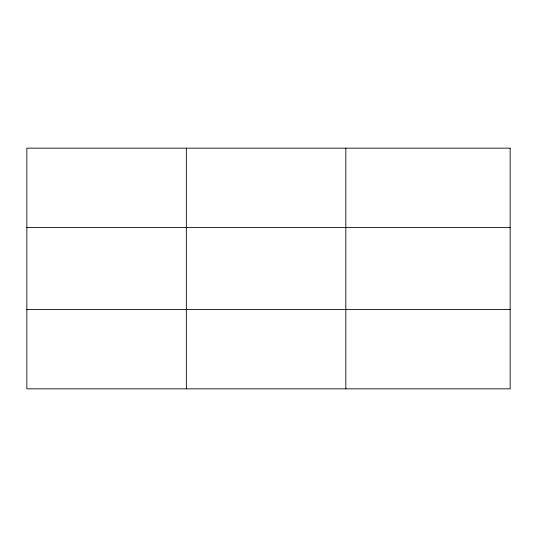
<?xml version="1.0" encoding="UTF-8"?>
<svg xmlns="http://www.w3.org/2000/svg" width="537" height="537" viewBox="0 0 537 537"><rect width="100%" height="100%" fill="white"/><g stroke="black" fill="none" stroke-linecap="round" stroke-linejoin="round"><path stroke-width="0.81" d="M186.339 388.842L186.339 148.158M345.828 388.842L345.828 148.158M26.85 227.581L510.15 227.581M26.85 309.419L510.15 309.419M510.15 148.158L510.15 388.842L26.85 388.842L26.85 148.158L510.15 148.158"/></g></svg>
